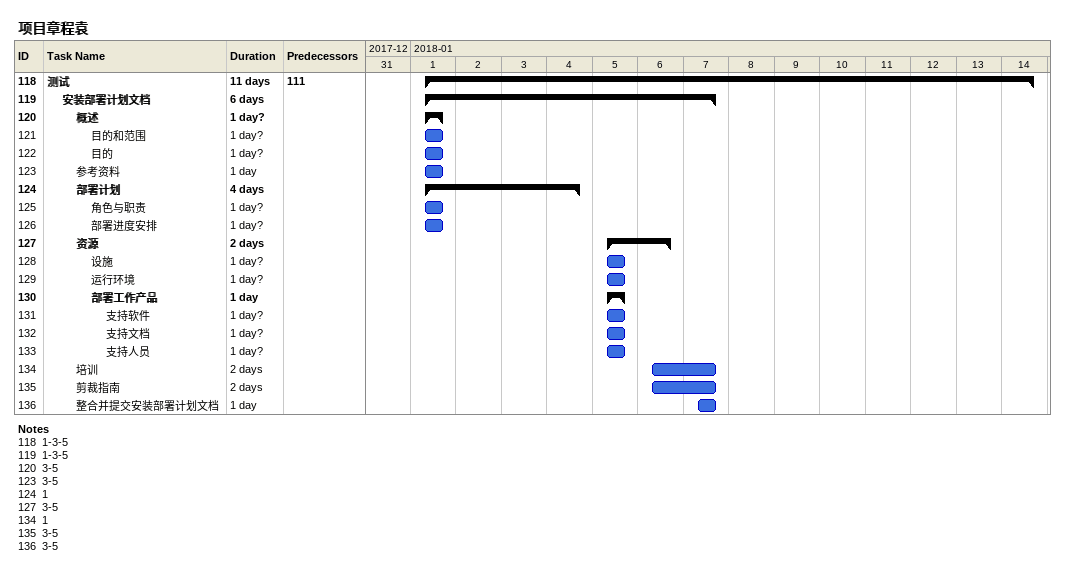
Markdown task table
项目章程袁

| ID | Level | Task | Duration | Start | Finish | Predecessors |
|---|---|---|---|---|---|---|
| 118 | 1 | **测试** | 11d | 2018-01-01 | 2018-01-14 | 111 |
| 119 | 2 | **安装部署计划文档** | 6d | 2018-01-01 | 2018-01-07 |  |
| 120 | 3 | **概述** | 1d? | 2018-01-01 | 2018-01-01 |  |
| 121 | 4 | 目的和范围 | 1d? | 2018-01-01 | 2018-01-01 |  |
| 122 | 4 | 目的 | 1d? | 2018-01-01 | 2018-01-01 |  |
| 123 | 3 | 参考资料 | 1d | 2018-01-01 | 2018-01-01 |  |
| 124 | 3 | **部署计划** | 4d | 2018-01-01 | 2018-01-04 |  |
| 125 | 4 | 角色与职责 | 1d? | 2018-01-01 | 2018-01-01 |  |
| 126 | 4 | 部署进度安排 | 1d? | 2018-01-01 | 2018-01-01 |  |
| 127 | 3 | **资源** | 2d | 2018-01-05 | 2018-01-06 |  |
| 128 | 4 | 设施 | 1d? | 2018-01-05 | 2018-01-05 |  |
| 129 | 4 | 运行环境 | 1d? | 2018-01-05 | 2018-01-05 |  |
| 130 | 4 | **部署工作产品** | 1d | 2018-01-05 | 2018-01-05 |  |
| 131 | 5 | 支持软件 | 1d? | 2018-01-05 | 2018-01-05 |  |
| 132 | 5 | 支持文档 | 1d? | 2018-01-05 | 2018-01-05 |  |
| 133 | 5 | 支持人员 | 1d? | 2018-01-05 | 2018-01-05 |  |
| 134 | 3 | 培训 | 2d | 2018-01-06 | 2018-01-07 |  |
| 135 | 3 | 剪裁指南 | 2d | 2018-01-06 | 2018-01-07 |  |
| 136 | 3 | 整合并提交安装部署计划文档 | 1d | 2018-01-07 | 2018-01-07 |  |

Notes
- 118: 1-3-5
- 119: 1-3-5
- 120: 3-5
- 123: 3-5
- 124: 1
- 127: 3-5
- 134: 1
- 135: 3-5
- 136: 3-5
